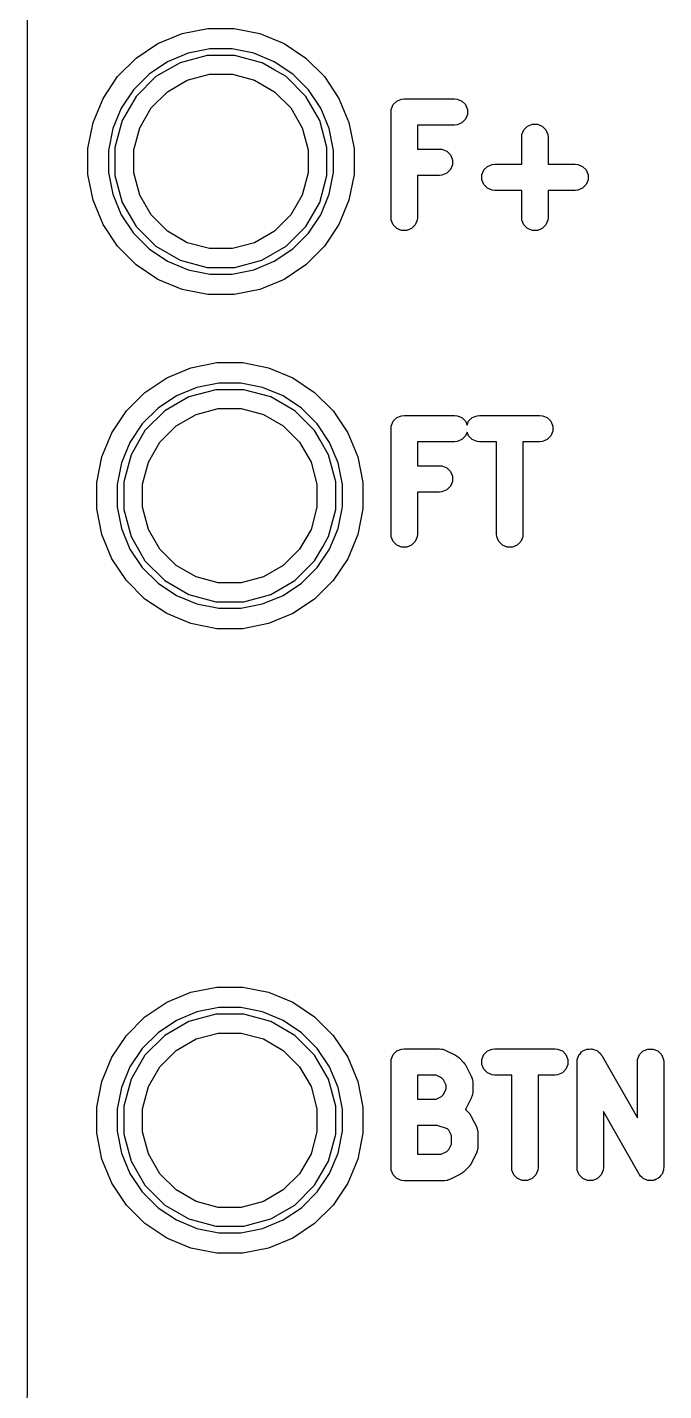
# Model space of a CAD drawing. Extents: x 121.6 to 171.8, y -137.8 to -68.
# Drawn here: x 140.6 to 144.22, y -106.39 to -98.64 of the extents above; entities that cross this region are included whole.
import ezdxf

# ---------------------------------------------------------------- set-up
doc = ezdxf.new("R2010")
doc.units = 0
doc.layers.add('BLACK', color=7, linetype='CONTINUOUS')

msp = doc.modelspace()

# ---------------------------------------------------------------- linework, layer by layer
at = {"layer": 'BLACK', "linetype": 'CONTINUOUS'}
for p, q in [((140.6005, -98.739905), (140.6005, -96.120677)), ((141.479384, -98.672725), (141.625507, -98.64366)), ((141.625507, -98.64366), (141.774493, -98.64366)), ((141.774493, -98.64366), (141.920616, -98.672725)), ((140.6005, -99.320677), (140.6005, -98.739905)), ((141.217861, -98.812512), (141.341738, -98.72974)), ((141.341738, -98.72974), (141.479384, -98.672725)), ((141.920616, -98.672725), (142.058262, -98.72974)), ((142.058262, -98.72974), (142.182139, -98.812512)), ((141.112512, -98.917861), (141.217861, -98.812512)), ((141.513319, -98.784595), (141.396846, -98.832839)), ((141.620677, -98.7975), (141.467442, -98.838559)), ((141.636965, -98.76), (141.513319, -98.784595)), ((141.620679, -98.7975), (141.620677, -98.7975)), ((141.779321, -98.7975), (141.620679, -98.7975)), ((141.763035, -98.76), (141.636965, -98.76)), ((141.886681, -98.784595), (141.763035, -98.76)), ((141.779322, -98.7975), (141.779321, -98.7975)), ((141.932557, -98.838559), (141.779322, -98.7975)), ((142.003154, -98.832839), (141.886681, -98.784595)), ((142.182139, -98.812512), (142.287488, -98.917861)), ((141.396846, -98.832839), (141.292024, -98.902879)), ((141.467442, -98.838559), (141.330058, -98.917877)), ((141.934888, -98.839905), (141.932557, -98.838559)), ((142.005634, -98.88075), (141.934888, -98.839905)), ((142.107976, -98.902879), (142.003154, -98.832839)), ((142.069941, -98.917877), (142.005634, -98.88075)), ((141.02974, -99.041738), (141.112512, -98.917861)), ((141.292024, -98.902879), (141.202879, -98.992024)), ((141.330051, -98.917883), (141.217883, -99.030051)), ((141.330058, -98.917877), (141.330051, -98.917883)), ((141.395619, -99.003323), (141.508658, -98.93806)), ((141.508658, -98.93806), (141.634737, -98.904278)), ((141.634737, -98.904278), (141.765263, -98.904278)), ((141.765263, -98.904278), (141.891342, -98.93806)), ((141.891342, -98.93806), (142.004381, -99.003323)), ((142.069948, -98.917883), (142.069941, -98.917877)), ((142.182116, -99.030051), (142.069948, -98.917883)), ((142.197121, -98.992024), (142.107976, -98.902879)), ((142.287488, -98.917861), (142.37026, -99.041738)), ((140.972725, -99.179384), (141.02974, -99.041738)), ((141.202879, -98.992024), (141.132839, -99.096846)), ((141.217877, -99.030058), (141.138559, -99.167442)), ((141.217883, -99.030051), (141.217877, -99.030058)), ((141.303323, -99.095619), (141.395619, -99.003323)), ((142.004381, -99.003323), (142.096677, -99.095619)), ((142.182122, -99.030058), (142.182116, -99.030051)), ((142.26144, -99.167442), (142.182122, -99.030058)), ((142.267161, -99.096846), (142.197121, -98.992024)), ((142.37026, -99.041738), (142.427275, -99.179384)), ((142.699873, -99.056411), (142.726909, -99.045212)), ((142.726909, -99.045212), (142.741541, -99.043771)), ((142.741541, -99.043771), (143.027255, -99.043771)), ((143.027255, -99.043771), (143.041887, -99.045212)), ((143.041887, -99.045212), (143.068923, -99.056411)), ((141.132839, -99.096846), (141.084595, -99.213319)), ((141.23806, -99.208658), (141.303323, -99.095619)), ((142.096677, -99.095619), (142.16194, -99.208658)), ((142.315405, -99.213319), (142.267161, -99.096846)), ((142.666541, -99.118771), (142.667982, -99.104139)), ((142.666541, -99.718771), (142.666541, -99.118771)), ((142.667982, -99.104139), (142.679181, -99.077103)), ((142.679181, -99.077103), (142.699873, -99.056411)), ((143.068923, -99.056411), (143.089615, -99.077103)), ((143.089615, -99.077103), (143.100814, -99.104139)), ((143.100814, -99.104139), (143.100814, -99.133403)), ((140.94366, -99.325507), (140.972725, -99.179384)), ((141.138559, -99.167442), (141.0975, -99.320677)), ((142.261441, -99.167444), (142.26144, -99.167442)), ((142.3025, -99.320679), (142.261441, -99.167444)), ((142.427275, -99.179384), (142.45634, -99.325507)), ((143.027255, -99.193771), (142.816541, -99.193771)), ((142.816541, -99.193771), (142.816541, -99.329485)), ((143.041887, -99.19233), (143.027255, -99.193771)), ((143.068923, -99.181131), (143.041887, -99.19233)), ((143.089615, -99.160439), (143.068923, -99.181131)), ((143.100814, -99.133403), (143.089615, -99.160439)), ((143.422038, -99.21996), (143.44273, -99.199268)), ((143.44273, -99.199268), (143.469766, -99.188069)), ((143.469766, -99.188069), (143.49903, -99.188069)), ((143.49903, -99.188069), (143.526066, -99.199268)), ((143.526066, -99.199268), (143.546758, -99.21996)), ((141.084595, -99.213319), (141.06, -99.336965)), ((141.204278, -99.334737), (141.23806, -99.208658)), ((142.16194, -99.208658), (142.195722, -99.334737)), ((142.34, -99.336965), (142.315405, -99.213319)), ((143.409398, -99.261628), (143.410839, -99.246996)), ((143.409398, -99.4152), (143.409398, -99.261628)), ((143.410839, -99.246996), (143.422038, -99.21996)), ((143.546758, -99.21996), (143.557957, -99.246996)), ((143.557957, -99.246996), (143.559398, -99.261628)), ((143.559398, -99.261628), (143.559398, -99.4152)), ((140.6005, -101.220677), (140.6005, -99.320677)), ((140.94366, -99.336965), (140.94366, -99.325507)), ((140.94366, -99.474493), (140.94366, -99.336965)), ((141.06, -99.336965), (141.06, -99.463035)), ((141.0975, -99.320677), (141.0975, -99.479322)), ((141.204278, -99.465263), (141.204278, -99.334737)), ((142.195722, -99.334737), (142.195722, -99.465263)), ((142.3025, -99.479321), (142.3025, -99.320679)), ((142.34, -99.463035), (142.34, -99.336965)), ((142.45634, -99.325507), (142.45634, -99.474493)), ((142.816541, -99.329485), (142.941541, -99.329485)), ((142.941541, -99.329485), (142.956173, -99.330926)), ((142.956173, -99.330926), (142.983209, -99.342125)), ((142.983209, -99.342125), (143.003901, -99.362817)), ((143.003901, -99.362817), (143.0151, -99.389853)), ((143.0151, -99.419117), (143.003901, -99.446153)), ((143.0151, -99.389853), (143.0151, -99.419117)), ((143.193467, -99.448532), (143.214159, -99.42784)), ((143.214159, -99.42784), (143.241195, -99.416641)), ((143.241195, -99.416641), (143.255827, -99.4152)), ((143.255827, -99.4152), (143.409398, -99.4152)), ((143.559398, -99.4152), (143.71297, -99.4152)), ((143.71297, -99.4152), (143.727602, -99.416641)), ((143.727602, -99.416641), (143.754638, -99.42784)), ((143.754638, -99.42784), (143.77533, -99.448532)), ((140.972725, -99.620616), (140.94366, -99.474493)), ((141.06, -99.463035), (141.084595, -99.586681)), ((141.0975, -99.479322), (141.138559, -99.632557)), ((141.23806, -99.591342), (141.204278, -99.465263)), ((142.195722, -99.465263), (142.16194, -99.591342)), ((142.261441, -99.632556), (142.3025, -99.479321)), ((142.315405, -99.586681), (142.34, -99.463035)), ((142.45634, -99.474493), (142.427275, -99.620616)), ((142.941541, -99.479485), (142.816541, -99.479485)), ((142.816541, -99.479485), (142.816541, -99.718771)), ((142.956173, -99.478044), (142.941541, -99.479485)), ((142.983209, -99.466845), (142.956173, -99.478044)), ((143.003901, -99.446153), (142.983209, -99.466845)), ((143.182268, -99.475568), (143.193467, -99.448532)), ((143.182268, -99.504832), (143.182268, -99.475568)), ((143.193467, -99.531868), (143.182268, -99.504832)), ((143.77533, -99.448532), (143.786529, -99.475568)), ((143.786529, -99.504832), (143.77533, -99.531868)), ((143.786529, -99.475568), (143.786529, -99.504832)), ((141.084595, -99.586681), (141.132839, -99.703154)), ((141.303323, -99.704381), (141.23806, -99.591342)), ((142.16194, -99.591342), (142.096677, -99.704381)), ((142.267161, -99.703154), (142.315405, -99.586681)), ((143.214159, -99.55256), (143.193467, -99.531868)), ((143.241195, -99.563759), (143.214159, -99.55256)), ((143.255827, -99.5652), (143.241195, -99.563759)), ((143.409398, -99.5652), (143.255827, -99.5652)), ((143.409398, -99.718771), (143.409398, -99.5652)), ((143.71297, -99.5652), (143.559398, -99.5652)), ((143.559398, -99.5652), (143.559398, -99.718771)), ((143.727602, -99.563759), (143.71297, -99.5652)), ((143.754638, -99.55256), (143.727602, -99.563759)), ((143.77533, -99.531868), (143.754638, -99.55256)), ((141.02974, -99.758262), (140.972725, -99.620616)), ((141.138559, -99.632557), (141.217877, -99.769941)), ((142.18212, -99.769944), (142.261441, -99.632556)), ((142.427275, -99.620616), (142.37026, -99.758262)), ((141.132839, -99.703154), (141.202879, -99.807976)), ((141.395619, -99.796677), (141.303323, -99.704381)), ((142.096677, -99.704381), (142.004381, -99.796677)), ((142.197121, -99.807976), (142.267161, -99.703154)), ((142.667982, -99.733403), (142.666541, -99.718771)), ((142.679181, -99.760439), (142.667982, -99.733403)), ((142.8151, -99.733403), (142.803901, -99.760439)), ((142.816541, -99.718771), (142.8151, -99.733403)), ((143.410839, -99.733403), (143.409398, -99.718771)), ((143.422038, -99.760439), (143.410839, -99.733403)), ((143.557957, -99.733403), (143.546758, -99.760439)), ((143.559398, -99.718771), (143.557957, -99.733403)), ((141.112512, -99.882139), (141.02974, -99.758262)), ((141.202879, -99.807976), (141.292024, -99.897121)), ((141.217877, -99.769941), (141.217883, -99.769948)), ((141.217883, -99.769948), (141.330051, -99.882116)), ((141.508658, -99.86194), (141.395619, -99.796677)), ((142.004381, -99.796677), (141.891342, -99.86194)), ((142.069944, -99.88212), (142.18212, -99.769944)), ((142.107976, -99.897121), (142.197121, -99.807976)), ((142.37026, -99.758262), (142.287488, -99.882139)), ((142.699873, -99.781131), (142.679181, -99.760439)), ((142.726909, -99.79233), (142.699873, -99.781131)), ((142.756173, -99.79233), (142.726909, -99.79233)), ((142.783209, -99.781131), (142.756173, -99.79233)), ((142.803901, -99.760439), (142.783209, -99.781131)), ((143.44273, -99.781131), (143.422038, -99.760439)), ((143.469766, -99.79233), (143.44273, -99.781131)), ((143.49903, -99.79233), (143.469766, -99.79233)), ((143.526066, -99.781131), (143.49903, -99.79233)), ((143.546758, -99.760439), (143.526066, -99.781131)), ((141.217861, -99.987488), (141.112512, -99.882139)), ((141.292024, -99.897121), (141.396846, -99.967161)), ((141.330051, -99.882116), (141.330058, -99.882122)), ((141.330058, -99.882122), (141.467442, -99.96144)), ((141.634737, -99.895722), (141.508658, -99.86194)), ((141.765263, -99.895722), (141.634737, -99.895722)), ((141.891342, -99.86194), (141.765263, -99.895722)), ((141.932556, -99.961441), (142.069944, -99.88212)), ((142.003154, -99.967161), (142.107976, -99.897121)), ((142.287488, -99.882139), (142.182139, -99.987488)), ((141.396846, -99.967161), (141.513319, -100.015405)), ((141.467442, -99.96144), (141.467444, -99.961441)), ((141.467444, -99.961441), (141.620679, -100.0025)), ((141.779321, -100.0025), (141.932556, -99.961441)), ((141.886681, -100.015405), (142.003154, -99.967161)), ((141.341738, -100.07026), (141.217861, -99.987488)), ((141.513319, -100.015405), (141.636965, -100.04)), ((141.620679, -100.0025), (141.620683, -100.0025)), ((141.620683, -100.0025), (141.779317, -100.0025)), ((141.636965, -100.04), (141.763035, -100.04)), ((141.763035, -100.04), (141.886681, -100.015405)), ((141.779317, -100.0025), (141.779321, -100.0025)), ((142.182139, -99.987488), (142.058262, -100.07026)), ((141.479384, -100.127275), (141.341738, -100.07026)), ((141.625507, -100.15634), (141.479384, -100.127275)), ((141.920616, -100.127275), (141.774493, -100.15634)), ((142.058262, -100.07026), (141.920616, -100.127275)), ((141.774493, -100.15634), (141.625507, -100.15634)), ((141.391738, -100.62974), (141.529384, -100.572725)), ((141.529384, -100.572725), (141.675507, -100.54366)), ((141.675507, -100.54366), (141.824493, -100.54366)), ((141.824493, -100.54366), (141.970616, -100.572725)), ((141.970616, -100.572725), (142.108262, -100.62974)), ((141.267861, -100.712512), (141.391738, -100.62974)), ((141.686965, -100.66), (141.563319, -100.684595)), ((141.813035, -100.66), (141.686965, -100.66)), ((141.936681, -100.684595), (141.813035, -100.66)), ((142.108262, -100.62974), (142.232139, -100.712512)), ((141.162512, -100.817861), (141.267861, -100.712512)), ((141.446846, -100.732839), (141.342024, -100.802879)), ((141.517442, -100.738559), (141.380058, -100.817877)), ((141.563319, -100.684595), (141.446846, -100.732839)), ((141.670677, -100.6975), (141.517442, -100.738559)), ((141.670679, -100.6975), (141.670677, -100.6975)), ((141.829321, -100.6975), (141.670679, -100.6975)), ((141.829322, -100.6975), (141.829321, -100.6975)), ((141.982557, -100.738559), (141.829322, -100.6975)), ((142.053154, -100.732839), (141.936681, -100.684595)), ((142.119941, -100.817877), (141.982557, -100.738559)), ((142.157976, -100.802879), (142.053154, -100.732839)), ((142.232139, -100.712512), (142.337488, -100.817861)), ((141.07974, -100.941738), (141.162512, -100.817861)), ((141.342024, -100.802879), (141.252879, -100.892024)), ((141.380051, -100.817883), (141.267883, -100.930051)), ((141.380058, -100.817877), (141.380051, -100.817883)), ((141.558658, -100.83806), (141.684737, -100.804278)), ((141.684737, -100.804278), (141.815263, -100.804278)), ((141.815263, -100.804278), (141.941342, -100.83806)), ((142.119948, -100.817883), (142.119941, -100.817877)), ((142.232116, -100.930051), (142.119948, -100.817883)), ((142.247121, -100.892024), (142.157976, -100.802879)), ((142.337488, -100.817861), (142.42026, -100.941738)), ((141.252879, -100.892024), (141.182839, -100.996846)), ((141.353323, -100.995619), (141.445619, -100.903323)), ((141.445619, -100.903323), (141.558658, -100.83806)), ((141.941342, -100.83806), (142.054381, -100.903323)), ((142.054381, -100.903323), (142.146677, -100.995619)), ((142.317161, -100.996846), (142.247121, -100.892024)), ((142.666541, -100.918771), (142.667982, -100.904139)), ((142.667982, -100.904139), (142.679181, -100.877103)), ((142.679181, -100.877103), (142.699873, -100.856411)), ((142.699873, -100.856411), (142.726909, -100.845212)), ((142.726909, -100.845212), (142.741541, -100.843771)), ((142.741541, -100.843771), (143.027255, -100.843771)), ((143.027255, -100.843771), (143.041887, -100.845212)), ((143.041887, -100.845212), (143.068923, -100.856411)), ((143.068923, -100.856411), (143.089615, -100.877103)), ((143.089615, -100.877103), (143.098683, -100.898995)), ((143.098683, -100.898995), (143.107752, -100.877103)), ((143.107752, -100.877103), (143.128444, -100.856411)), ((143.128444, -100.856411), (143.15548, -100.845212)), ((143.15548, -100.845212), (143.170112, -100.843771)), ((143.170112, -100.843771), (143.51297, -100.843771)), ((143.51297, -100.843771), (143.527602, -100.845212)), ((143.527602, -100.845212), (143.554638, -100.856411)), ((143.554638, -100.856411), (143.57533, -100.877103)), ((143.57533, -100.877103), (143.586529, -100.904139)), ((143.586529, -100.904139), (143.586529, -100.933403)), ((141.022725, -101.079384), (141.07974, -100.941738)), ((141.267877, -100.930058), (141.188559, -101.067442)), ((141.267883, -100.930051), (141.267877, -100.930058)), ((142.232122, -100.930058), (142.232116, -100.930051)), ((142.263711, -100.984773), (142.232122, -100.930058)), ((142.311441, -101.067444), (142.263711, -100.984773)), ((142.42026, -100.941738), (142.477275, -101.079384)), ((142.666541, -101.518771), (142.666541, -100.918771)), ((143.068923, -100.981131), (143.041887, -100.99233)), ((143.089615, -100.960439), (143.068923, -100.981131)), ((143.098683, -100.938546), (143.089615, -100.960439)), ((143.107752, -100.960439), (143.098683, -100.938546)), ((143.128444, -100.981131), (143.107752, -100.960439)), ((143.15548, -100.99233), (143.128444, -100.981131)), ((143.554638, -100.981131), (143.527602, -100.99233)), ((143.57533, -100.960439), (143.554638, -100.981131)), ((143.586529, -100.933403), (143.57533, -100.960439)), ((141.182839, -100.996846), (141.134595, -101.113319)), ((141.28806, -101.108658), (141.353323, -100.995619)), ((142.146677, -100.995619), (142.21194, -101.108658)), ((142.365405, -101.113319), (142.317161, -100.996846)), ((143.027255, -100.993771), (142.816541, -100.993771)), ((142.816541, -100.993771), (142.816541, -101.129485)), ((143.041887, -100.99233), (143.027255, -100.993771)), ((143.170112, -100.993771), (143.15548, -100.99233)), ((143.266541, -100.993771), (143.170112, -100.993771)), ((143.266541, -101.518771), (143.266541, -100.993771)), ((143.51297, -100.993771), (143.416541, -100.993771)), ((143.416541, -100.993771), (143.416541, -101.518771)), ((143.527602, -100.99233), (143.51297, -100.993771)), ((140.99366, -101.225507), (141.022725, -101.079384)), ((141.134595, -101.113319), (141.11, -101.236965)), ((141.188559, -101.067442), (141.1475, -101.220677)), ((141.254278, -101.234737), (141.28806, -101.108658)), ((142.21194, -101.108658), (142.245722, -101.234737)), ((142.3525, -101.220679), (142.311441, -101.067444)), ((142.39, -101.236965), (142.365405, -101.113319)), ((142.477275, -101.079384), (142.50634, -101.225507)), ((142.816541, -101.129485), (142.941541, -101.129485)), ((142.941541, -101.129485), (142.956173, -101.130926)), ((142.956173, -101.130926), (142.983209, -101.142125)), ((142.983209, -101.142125), (143.003901, -101.162817)), ((140.6005, -103.439905), (140.6005, -101.220677)), ((141.1475, -101.220677), (141.1475, -101.379322)), ((142.3525, -101.379321), (142.3525, -101.220679)), ((143.003901, -101.162817), (143.0151, -101.189853)), ((143.0151, -101.219117), (143.003901, -101.246153)), ((143.0151, -101.189853), (143.0151, -101.219117)), ((140.99366, -101.236965), (140.99366, -101.225507)), ((140.99366, -101.374493), (140.99366, -101.236965)), ((141.11, -101.236965), (141.11, -101.363035)), ((141.254278, -101.365263), (141.254278, -101.234737)), ((142.245722, -101.234737), (142.245722, -101.365263)), ((142.39, -101.363035), (142.39, -101.236965)), ((142.50634, -101.225507), (142.50634, -101.374493)), ((142.941541, -101.279485), (142.816541, -101.279485)), ((142.816541, -101.279485), (142.816541, -101.518771)), ((142.956173, -101.278044), (142.941541, -101.279485)), ((142.983209, -101.266845), (142.956173, -101.278044)), ((143.003901, -101.246153), (142.983209, -101.266845)), ((141.022725, -101.520616), (140.99366, -101.374493)), ((141.11, -101.363035), (141.134595, -101.486681)), ((141.28806, -101.491342), (141.254278, -101.365263)), ((142.245722, -101.365263), (142.21194, -101.491342)), ((142.365405, -101.486681), (142.39, -101.363035)), ((142.50634, -101.374493), (142.477275, -101.520616)), ((141.1475, -101.379322), (141.188559, -101.532557)), ((142.311441, -101.532556), (142.3525, -101.379321)), ((141.07974, -101.658262), (141.022725, -101.520616)), ((141.134595, -101.486681), (141.182839, -101.603154)), ((141.353323, -101.604381), (141.28806, -101.491342)), ((142.21194, -101.491342), (142.146677, -101.604381)), ((142.317161, -101.603154), (142.365405, -101.486681)), ((142.477275, -101.520616), (142.42026, -101.658262)), ((142.667982, -101.533403), (142.666541, -101.518771)), ((142.816541, -101.518771), (142.8151, -101.533403)), ((143.267982, -101.533403), (143.266541, -101.518771)), ((143.416541, -101.518771), (143.4151, -101.533403)), ((141.182839, -101.603154), (141.252879, -101.707976)), ((141.188559, -101.532557), (141.267877, -101.669941)), ((141.445619, -101.696677), (141.353323, -101.604381)), ((142.146677, -101.604381), (142.054381, -101.696677)), ((142.23212, -101.669944), (142.278329, -101.589908)), ((142.247121, -101.707976), (142.317161, -101.603154)), ((142.278329, -101.589908), (142.278331, -101.589905)), ((142.278331, -101.589905), (142.294183, -101.562449)), ((142.294183, -101.562449), (142.31144, -101.532557)), ((142.31144, -101.532557), (142.311441, -101.532556)), ((142.679181, -101.560439), (142.667982, -101.533403)), ((142.699873, -101.581131), (142.679181, -101.560439)), ((142.726909, -101.59233), (142.699873, -101.581131)), ((142.756173, -101.59233), (142.726909, -101.59233)), ((142.783209, -101.581131), (142.756173, -101.59233)), ((142.803901, -101.560439), (142.783209, -101.581131)), ((142.8151, -101.533403), (142.803901, -101.560439)), ((143.279181, -101.560439), (143.267982, -101.533403)), ((143.299873, -101.581131), (143.279181, -101.560439)), ((143.326909, -101.59233), (143.299873, -101.581131)), ((143.356173, -101.59233), (143.326909, -101.59233)), ((143.383209, -101.581131), (143.356173, -101.59233)), ((143.403901, -101.560439), (143.383209, -101.581131)), ((143.4151, -101.533403), (143.403901, -101.560439)), ((141.162512, -101.782139), (141.07974, -101.658262)), ((141.267877, -101.669941), (141.267883, -101.669948)), ((141.267883, -101.669948), (141.380051, -101.782116)), ((142.119944, -101.78212), (142.23212, -101.669944)), ((142.42026, -101.658262), (142.337488, -101.782139)), ((141.252879, -101.707976), (141.342024, -101.797121)), ((141.558658, -101.76194), (141.445619, -101.696677)), ((141.684737, -101.795722), (141.558658, -101.76194)), ((141.941342, -101.76194), (141.815263, -101.795722)), ((142.054381, -101.696677), (141.941342, -101.76194)), ((142.157976, -101.797121), (142.247121, -101.707976)), ((141.267861, -101.887488), (141.162512, -101.782139)), ((141.342024, -101.797121), (141.446846, -101.867161)), ((141.380051, -101.782116), (141.380058, -101.782122)), ((141.380058, -101.782122), (141.517442, -101.86144)), ((141.815263, -101.795722), (141.684737, -101.795722)), ((141.982556, -101.861441), (142.119944, -101.78212)), ((142.053154, -101.867161), (142.157976, -101.797121)), ((142.337488, -101.782139), (142.232139, -101.887488)), ((141.391738, -101.97026), (141.267861, -101.887488)), ((141.446846, -101.867161), (141.563319, -101.915405)), ((141.517442, -101.86144), (141.517444, -101.861441)), ((141.517444, -101.861441), (141.670679, -101.9025)), ((141.563319, -101.915405), (141.686965, -101.94)), ((141.670679, -101.9025), (141.670683, -101.9025)), ((141.670683, -101.9025), (141.829317, -101.9025)), ((141.813035, -101.94), (141.936681, -101.915405)), ((141.829317, -101.9025), (141.829321, -101.9025)), ((141.829321, -101.9025), (141.982556, -101.861441)), ((141.936681, -101.915405), (142.053154, -101.867161)), ((142.232139, -101.887488), (142.108262, -101.97026)), ((141.529384, -102.027275), (141.391738, -101.97026)), ((141.686965, -101.94), (141.813035, -101.94)), ((142.108262, -101.97026), (141.970616, -102.027275)), ((141.675507, -102.05634), (141.529384, -102.027275)), ((141.824493, -102.05634), (141.675507, -102.05634)), ((141.970616, -102.027275), (141.824493, -102.05634)), ((140.6005, -104.770677), (140.6005, -103.439905)), ((141.391738, -104.17974), (141.529384, -104.122725)), ((141.529384, -104.122725), (141.675507, -104.09366)), ((141.675507, -104.09366), (141.824493, -104.09366)), ((141.824493, -104.09366), (141.970616, -104.122725)), ((141.970616, -104.122725), (142.108262, -104.17974)), ((141.267861, -104.262512), (141.391738, -104.17974)), ((141.563319, -104.234595), (141.446846, -104.282839)), ((141.686965, -104.21), (141.563319, -104.234595)), ((141.813035, -104.21), (141.686965, -104.21)), ((141.936681, -104.234595), (141.813035, -104.21)), ((142.053154, -104.282839), (141.936681, -104.234595)), ((142.108262, -104.17974), (142.232139, -104.262512)), ((141.162512, -104.367861), (141.267861, -104.262512)), ((141.446846, -104.282839), (141.342024, -104.352879)), ((141.517442, -104.288559), (141.380058, -104.367877)), ((141.670677, -104.2475), (141.517442, -104.288559)), ((141.670679, -104.2475), (141.670677, -104.2475)), ((141.829321, -104.2475), (141.670679, -104.2475)), ((141.829322, -104.2475), (141.829321, -104.2475)), ((141.982557, -104.288559), (141.829322, -104.2475)), ((142.119941, -104.367877), (141.982557, -104.288559)), ((142.157976, -104.352879), (142.053154, -104.282839)), ((142.232139, -104.262512), (142.337488, -104.367861)), ((141.07974, -104.491738), (141.162512, -104.367861)), ((141.342024, -104.352879), (141.252879, -104.442024)), ((141.380051, -104.367883), (141.267883, -104.480051)), ((141.380058, -104.367877), (141.380051, -104.367883)), ((141.445619, -104.453323), (141.558658, -104.38806)), ((141.558658, -104.38806), (141.684737, -104.354278)), ((141.684737, -104.354278), (141.815263, -104.354278)), ((141.815263, -104.354278), (141.941342, -104.38806)), ((141.941342, -104.38806), (142.054381, -104.453323)), ((142.119948, -104.367883), (142.119941, -104.367877)), ((142.232116, -104.480051), (142.119948, -104.367883)), ((142.247121, -104.442024), (142.157976, -104.352879)), ((142.337488, -104.367861), (142.42026, -104.491738)), ((141.252879, -104.442024), (141.182839, -104.546846)), ((141.353323, -104.545619), (141.445619, -104.453323)), ((142.054381, -104.453323), (142.146677, -104.545619)), ((142.317161, -104.546846), (142.247121, -104.442024)), ((142.679181, -104.477103), (142.699873, -104.456411)), ((142.699873, -104.456411), (142.726909, -104.445212)), ((142.726909, -104.445212), (142.741541, -104.443771)), ((142.741541, -104.443771), (142.941541, -104.443771)), ((142.941541, -104.443771), (142.956173, -104.445212)), ((142.956173, -104.445212), (142.958662, -104.446243)), ((142.958662, -104.446243), (142.96135, -104.446434)), ((142.96135, -104.446434), (142.975082, -104.451689)), ((142.975082, -104.451689), (143.032225, -104.48026)), ((143.193466, -104.477103), (143.214158, -104.456411)), ((143.214158, -104.456411), (143.241194, -104.445212)), ((143.241194, -104.445212), (143.255826, -104.443771)), ((143.255826, -104.443771), (143.598684, -104.443771)), ((143.598684, -104.443771), (143.613316, -104.445212)), ((143.613316, -104.445212), (143.640352, -104.456411)), ((143.640352, -104.456411), (143.661044, -104.477103)), ((143.736324, -104.477103), (143.743374, -104.470052)), ((143.743374, -104.470052), (143.749484, -104.462163)), ((143.749484, -104.462163), (143.753637, -104.459789)), ((143.753637, -104.459789), (143.757016, -104.456411)), ((143.757016, -104.456411), (143.766228, -104.452594)), ((143.766228, -104.452594), (143.774893, -104.447644)), ((143.774893, -104.447644), (143.779636, -104.447041)), ((143.779636, -104.447041), (143.784052, -104.445212)), ((143.784052, -104.445212), (143.794026, -104.445212)), ((143.794026, -104.445212), (143.803923, -104.443954)), ((143.803923, -104.443954), (143.808535, -104.445212)), ((143.808535, -104.445212), (143.813316, -104.445212)), ((143.813316, -104.445212), (143.822531, -104.449029)), ((143.822531, -104.449029), (143.832155, -104.451654)), ((143.832155, -104.451654), (143.835935, -104.454581)), ((143.835935, -104.454581), (143.840352, -104.456411)), ((143.840352, -104.456411), (143.847402, -104.463461)), ((143.847402, -104.463461), (143.855292, -104.469571)), ((143.855292, -104.469571), (143.859644, -104.475703)), ((143.859644, -104.475703), (143.861044, -104.477103)), ((144.079181, -104.477103), (144.099873, -104.456411)), ((144.099873, -104.456411), (144.126909, -104.445212)), ((144.126909, -104.445212), (144.156173, -104.445212)), ((144.156173, -104.445212), (144.183209, -104.456411)), ((144.183209, -104.456411), (144.203901, -104.477103)), ((141.022725, -104.629384), (141.07974, -104.491738)), ((141.182839, -104.546846), (141.134595, -104.663319)), ((141.267877, -104.480058), (141.188559, -104.617442)), ((141.267883, -104.480051), (141.267877, -104.480058)), ((141.28806, -104.658658), (141.353323, -104.545619)), ((142.146677, -104.545619), (142.21194, -104.658658)), ((142.232122, -104.480058), (142.232116, -104.480051)), ((142.31144, -104.617442), (142.232122, -104.480058)), ((142.365405, -104.663319), (142.317161, -104.546846)), ((142.42026, -104.491738), (142.477275, -104.629384)), ((142.666541, -104.518771), (142.667982, -104.504139)), ((142.666541, -105.118771), (142.666541, -104.518771)), ((142.667982, -104.504139), (142.679181, -104.477103)), ((143.032225, -104.48026), (143.038522, -104.484223)), ((143.038522, -104.484223), (143.040353, -104.484982)), ((143.040353, -104.484982), (143.042412, -104.486672)), ((143.042412, -104.486672), (143.044668, -104.488092)), ((143.044668, -104.488092), (143.045966, -104.489589)), ((143.045966, -104.489589), (143.051718, -104.49431)), ((143.051718, -104.49431), (143.080289, -104.522882)), ((143.080289, -104.522882), (143.085009, -104.528634)), ((143.085009, -104.528634), (143.086505, -104.529931)), ((143.086505, -104.529931), (143.087924, -104.532185)), ((143.087924, -104.532185), (143.089616, -104.534247)), ((143.089616, -104.534247), (143.090374, -104.536077)), ((143.090374, -104.536077), (143.094337, -104.542373)), ((143.094337, -104.542373), (143.122908, -104.599517)), ((143.182267, -104.504139), (143.193466, -104.477103)), ((143.182267, -104.533403), (143.182267, -104.504139)), ((143.193466, -104.560439), (143.182267, -104.533403)), ((143.661044, -104.477103), (143.672243, -104.504139)), ((143.672243, -104.533403), (143.661044, -104.560439)), ((143.672243, -104.504139), (143.672243, -104.533403)), ((143.723684, -104.518771), (143.724054, -104.515007)), ((143.723684, -105.118771), (143.723684, -104.518771)), ((143.723867, -104.513532), (143.724388, -104.511621)), ((143.724054, -104.515007), (143.723867, -104.513532)), ((143.724388, -104.511621), (143.725125, -104.504139)), ((143.725125, -104.504139), (143.728942, -104.494923)), ((143.728942, -104.494923), (143.731567, -104.4853)), ((143.731567, -104.4853), (143.734494, -104.481519)), ((143.734494, -104.481519), (143.736324, -104.477103)), ((143.861044, -104.477103), (143.861613, -104.478477)), ((143.861613, -104.478477), (143.863802, -104.481561)), ((143.863802, -104.481561), (144.066541, -104.836354)), ((144.066541, -104.518771), (144.067982, -104.504139)), ((144.066541, -104.836354), (144.066541, -104.518771)), ((144.067982, -104.504139), (144.079181, -104.477103)), ((144.203901, -104.477103), (144.2151, -104.504139)), ((144.2151, -104.504139), (144.216541, -104.518771)), ((144.216541, -104.518771), (144.216541, -105.118771)), ((140.99366, -104.775507), (141.022725, -104.629384)), ((141.188559, -104.617442), (141.1475, -104.770677)), ((142.311441, -104.617444), (142.31144, -104.617442)), ((142.3525, -104.770679), (142.311441, -104.617444)), ((142.477275, -104.629384), (142.50634, -104.775507)), ((142.923837, -104.593771), (142.816541, -104.593771)), ((142.816541, -104.593771), (142.816541, -104.729485)), ((142.954255, -104.60898), (142.923837, -104.593771)), ((142.965615, -104.62034), (142.954255, -104.60898)), ((142.980826, -104.650761), (142.965615, -104.62034)), ((143.122908, -104.599517), (143.128163, -104.613249)), ((143.128163, -104.613249), (143.128353, -104.615935)), ((143.128353, -104.615935), (143.129385, -104.618425)), ((143.129385, -104.618425), (143.130826, -104.633057)), ((143.214158, -104.581131), (143.193466, -104.560439)), ((143.241194, -104.59233), (143.214158, -104.581131)), ((143.255826, -104.593771), (143.241194, -104.59233)), ((143.352255, -104.593771), (143.255826, -104.593771)), ((143.352255, -105.118771), (143.352255, -104.593771)), ((143.598684, -104.593771), (143.502255, -104.593771)), ((143.502255, -104.593771), (143.502255, -105.118771)), ((143.613316, -104.59233), (143.598684, -104.593771)), ((143.640352, -104.581131), (143.613316, -104.59233)), ((143.661044, -104.560439), (143.640352, -104.581131)), ((141.134595, -104.663319), (141.11, -104.786965)), ((141.254278, -104.784737), (141.28806, -104.658658)), ((142.21194, -104.658658), (142.245722, -104.784737)), ((142.39, -104.786965), (142.365405, -104.663319)), ((142.954255, -104.714275), (142.965615, -104.702915)), ((142.965615, -104.702915), (142.980826, -104.672495)), ((142.980826, -104.672495), (142.980826, -104.650761)), ((143.128353, -104.707321), (143.128163, -104.710009)), ((143.129385, -104.704832), (143.128353, -104.707321)), ((143.130826, -104.6902), (143.129385, -104.704832)), ((143.130826, -104.633057), (143.130826, -104.6902)), ((140.6005, -106.296721), (140.6005, -104.770677)), ((140.99366, -104.786965), (140.99366, -104.775507)), ((141.1475, -104.770677), (141.1475, -104.929322)), ((141.254278, -104.915263), (141.254278, -104.784737)), ((142.245722, -104.784737), (142.245722, -104.915263)), ((142.3525, -104.929321), (142.3525, -104.770679)), ((142.50634, -104.775507), (142.50634, -104.924493)), ((142.816541, -104.729485), (142.923837, -104.729485)), ((142.923837, -104.729485), (142.954255, -104.714275)), ((143.094337, -104.780883), (143.090373, -104.787179)), ((143.122908, -104.723741), (143.094337, -104.780883)), ((143.128163, -104.710009), (143.122908, -104.723741)), ((140.99366, -104.924493), (140.99366, -104.786965)), ((141.11, -104.786965), (141.11, -104.913035)), ((142.39, -104.913035), (142.39, -104.786965)), ((143.089616, -104.789009), (143.089461, -104.789197)), ((143.089461, -104.789197), (143.108859, -104.808595)), ((143.090373, -104.787179), (143.089616, -104.789009)), ((143.108859, -104.808595), (143.113579, -104.814347)), ((143.113579, -104.814347), (143.115075, -104.815644)), ((143.115075, -104.815644), (143.116494, -104.817898)), ((143.116494, -104.817898), (143.118186, -104.81996)), ((143.118186, -104.81996), (143.118944, -104.82179)), ((143.118944, -104.82179), (143.122908, -104.828087)), ((143.122908, -104.828087), (143.15148, -104.885229)), ((144.076423, -105.155982), (143.873684, -104.801188)), ((143.873684, -104.801188), (143.873684, -105.118771)), ((141.022725, -105.070616), (140.99366, -104.924493)), ((141.11, -104.913035), (141.134595, -105.036681)), ((141.1475, -104.929322), (141.188559, -105.082557)), ((141.28806, -105.041342), (141.254278, -104.915263)), ((142.245722, -104.915263), (142.21194, -105.041342)), ((142.311441, -105.082556), (142.3525, -104.929321)), ((142.365405, -105.036681), (142.39, -104.913035)), ((142.50634, -104.924493), (142.477275, -105.070616)), ((142.92937, -104.879485), (142.816541, -104.879485)), ((142.816541, -104.879485), (142.816541, -105.043771)), ((142.98674, -104.898608), (142.92937, -104.879485)), ((142.994187, -104.906055), (142.98674, -104.898608)), ((143.009398, -104.936476), (142.994187, -104.906055)), ((143.009398, -104.986779), (143.009398, -104.936476)), ((143.15148, -104.885229), (143.156735, -104.898961)), ((143.156735, -104.898961), (143.156926, -104.90165)), ((143.156926, -104.90165), (143.157957, -104.904139)), ((143.157957, -104.904139), (143.159398, -104.918771)), ((143.159398, -104.918771), (143.159398, -105.004485)), ((142.982826, -105.028561), (142.994186, -105.017201)), ((142.994186, -105.017201), (143.009398, -104.986779)), ((143.159398, -105.004485), (143.157957, -105.019117)), ((141.07974, -105.208262), (141.022725, -105.070616)), ((141.134595, -105.036681), (141.182839, -105.153154)), ((141.188559, -105.082557), (141.267877, -105.219941)), ((141.353323, -105.154381), (141.28806, -105.041342)), ((142.21194, -105.041342), (142.146677, -105.154381)), ((142.23212, -105.219944), (142.311441, -105.082556)), ((142.317161, -105.153154), (142.365405, -105.036681)), ((142.477275, -105.070616), (142.42026, -105.208262)), ((142.816541, -105.043771), (142.952408, -105.043771)), ((142.952408, -105.043771), (142.982826, -105.028561)), ((143.122908, -105.095169), (143.118945, -105.101463)), ((143.15148, -105.038027), (143.122908, -105.095169)), ((143.156735, -105.024295), (143.15148, -105.038027)), ((143.156926, -105.021605), (143.156735, -105.024295)), ((143.157957, -105.019117), (143.156926, -105.021605)), ((141.182839, -105.153154), (141.252879, -105.257976)), ((141.445619, -105.246677), (141.353323, -105.154381)), ((142.146677, -105.154381), (142.054381, -105.246677)), ((142.247121, -105.257976), (142.317161, -105.153154)), ((142.667982, -105.133403), (142.666541, -105.118771)), ((142.679181, -105.160439), (142.667982, -105.133403)), ((142.699873, -105.181131), (142.679181, -105.160439)), ((143.060796, -105.157282), (143.003653, -105.185853)), ((143.067093, -105.153318), (143.060796, -105.157282)), ((143.068924, -105.15256), (143.067093, -105.153318)), ((143.070983, -105.150869), (143.068924, -105.15256)), ((143.073239, -105.14945), (143.070983, -105.150869)), ((143.074537, -105.147952), (143.073239, -105.14945)), ((143.080289, -105.143232), (143.074537, -105.147952)), ((143.10886, -105.11466), (143.080289, -105.143232)), ((143.11358, -105.108908), (143.10886, -105.11466)), ((143.115075, -105.107612), (143.11358, -105.108908)), ((143.116493, -105.105358), (143.115075, -105.107612)), ((143.118187, -105.103295), (143.116493, -105.105358)), ((143.118945, -105.101463), (143.118187, -105.103295)), ((143.353696, -105.133403), (143.352255, -105.118771)), ((143.364895, -105.160439), (143.353696, -105.133403)), ((143.385587, -105.181131), (143.364895, -105.160439)), ((143.489615, -105.160439), (143.468923, -105.181131)), ((143.500814, -105.133403), (143.489615, -105.160439)), ((143.502255, -105.118771), (143.500814, -105.133403)), ((143.725125, -105.133403), (143.723684, -105.118771)), ((143.736324, -105.160439), (143.725125, -105.133403)), ((143.757016, -105.181131), (143.736324, -105.160439)), ((143.861044, -105.160439), (143.840352, -105.181131)), ((143.872243, -105.133403), (143.861044, -105.160439)), ((143.873684, -105.118771), (143.872243, -105.133403)), ((144.078612, -105.159065), (144.076423, -105.155982)), ((144.079181, -105.160439), (144.078612, -105.159065)), ((144.08058, -105.161838), (144.079181, -105.160439)), ((144.084934, -105.167971), (144.08058, -105.161838)), ((144.09282, -105.174078), (144.084934, -105.167971)), ((144.099873, -105.181131), (144.09282, -105.174078)), ((144.19685, -105.167489), (144.190741, -105.175379)), ((144.203901, -105.160439), (144.19685, -105.167489)), ((144.20573, -105.156022), (144.203901, -105.160439)), ((144.208658, -105.152242), (144.20573, -105.156022)), ((144.211282, -105.142618), (144.208658, -105.152242)), ((144.2151, -105.133403), (144.211282, -105.142618)), ((144.215836, -105.12592), (144.2151, -105.133403)), ((144.216358, -105.12401), (144.215836, -105.12592)), ((144.216541, -105.118771), (144.21617, -105.122534)), ((144.21617, -105.122534), (144.216358, -105.12401)), ((141.162512, -105.332139), (141.07974, -105.208262)), ((141.267877, -105.219941), (141.267883, -105.219948)), ((141.267883, -105.219948), (141.380051, -105.332116)), ((141.558658, -105.31194), (141.445619, -105.246677)), ((142.054381, -105.246677), (141.941342, -105.31194)), ((142.119944, -105.33212), (142.23212, -105.219944)), ((142.42026, -105.208262), (142.337488, -105.332139)), ((142.726909, -105.19233), (142.699873, -105.181131)), ((142.741541, -105.193771), (142.726909, -105.19233)), ((142.970112, -105.193771), (142.741541, -105.193771)), ((142.984744, -105.19233), (142.970112, -105.193771)), ((142.987233, -105.191298), (142.984744, -105.19233)), ((142.989921, -105.191108), (142.987233, -105.191298)), ((143.003653, -105.185853), (142.989921, -105.191108)), ((143.412623, -105.19233), (143.385587, -105.181131)), ((143.441887, -105.19233), (143.412623, -105.19233)), ((143.468923, -105.181131), (143.441887, -105.19233)), ((143.784052, -105.19233), (143.757016, -105.181131)), ((143.813316, -105.19233), (143.784052, -105.19233)), ((143.840352, -105.181131), (143.813316, -105.19233)), ((144.104289, -105.18296), (144.099873, -105.181131)), ((144.108071, -105.185889), (144.104289, -105.18296)), ((144.117696, -105.188514), (144.108071, -105.185889)), ((144.126909, -105.19233), (144.117696, -105.188514)), ((144.131689, -105.19233), (144.126909, -105.19233)), ((144.136302, -105.193588), (144.131689, -105.19233)), ((144.146199, -105.19233), (144.136302, -105.193588)), ((144.156173, -105.19233), (144.146199, -105.19233)), ((144.160588, -105.190501), (144.156173, -105.19233)), ((144.165333, -105.189898), (144.160588, -105.190501)), ((144.173998, -105.184946), (144.165333, -105.189898)), ((144.183209, -105.181131), (144.173998, -105.184946)), ((144.186587, -105.177752), (144.183209, -105.181131)), ((144.190741, -105.175379), (144.186587, -105.177752)), ((141.252879, -105.257976), (141.342024, -105.347121)), ((141.684737, -105.345722), (141.558658, -105.31194)), ((141.941342, -105.31194), (141.815263, -105.345722)), ((142.157976, -105.347121), (142.247121, -105.257976)), ((141.267861, -105.437488), (141.162512, -105.332139)), ((141.342024, -105.347121), (141.446846, -105.417161)), ((141.380051, -105.332116), (141.380058, -105.332122)), ((141.380058, -105.332122), (141.517442, -105.41144)), ((141.815263, -105.345722), (141.684737, -105.345722)), ((141.982556, -105.411441), (142.119944, -105.33212)), ((142.053154, -105.417161), (142.157976, -105.347121)), ((142.337488, -105.332139), (142.232139, -105.437488)), ((141.391738, -105.52026), (141.267861, -105.437488)), ((141.446846, -105.417161), (141.563319, -105.465405)), ((141.517442, -105.41144), (141.517444, -105.411441)), ((141.517444, -105.411441), (141.670679, -105.4525)), ((141.563319, -105.465405), (141.686965, -105.49)), ((141.670679, -105.4525), (141.670683, -105.4525)), ((141.670683, -105.4525), (141.829317, -105.4525)), ((141.813035, -105.49), (141.936681, -105.465405)), ((141.829317, -105.4525), (141.829321, -105.4525)), ((141.829321, -105.4525), (141.982556, -105.411441)), ((141.936681, -105.465405), (142.053154, -105.417161)), ((142.232139, -105.437488), (142.108262, -105.52026)), ((141.529384, -105.577275), (141.391738, -105.52026)), ((141.686965, -105.49), (141.813035, -105.49)), ((142.108262, -105.52026), (141.970616, -105.577275)), ((141.675507, -105.60634), (141.529384, -105.577275)), ((141.824493, -105.60634), (141.675507, -105.60634)), ((141.970616, -105.577275), (141.824493, -105.60634)), ((140.600798, -106.29908), (140.6005, -106.296721)), ((140.6005, -106.330433), (140.600752, -106.30403)), ((140.6005, -106.349991), (140.6005, -106.330433)), ((140.60075, -106.304028), (140.600798, -106.29908)), ((140.600752, -106.30403), (140.60075, -106.304028)), ((140.598966, -106.489976), (140.600307, -106.350455)), ((140.600307, -106.350455), (140.6005, -106.349991))]:
    msp.add_line(p, q, dxfattribs=at)

doc.saveas('drawing.dxf')
